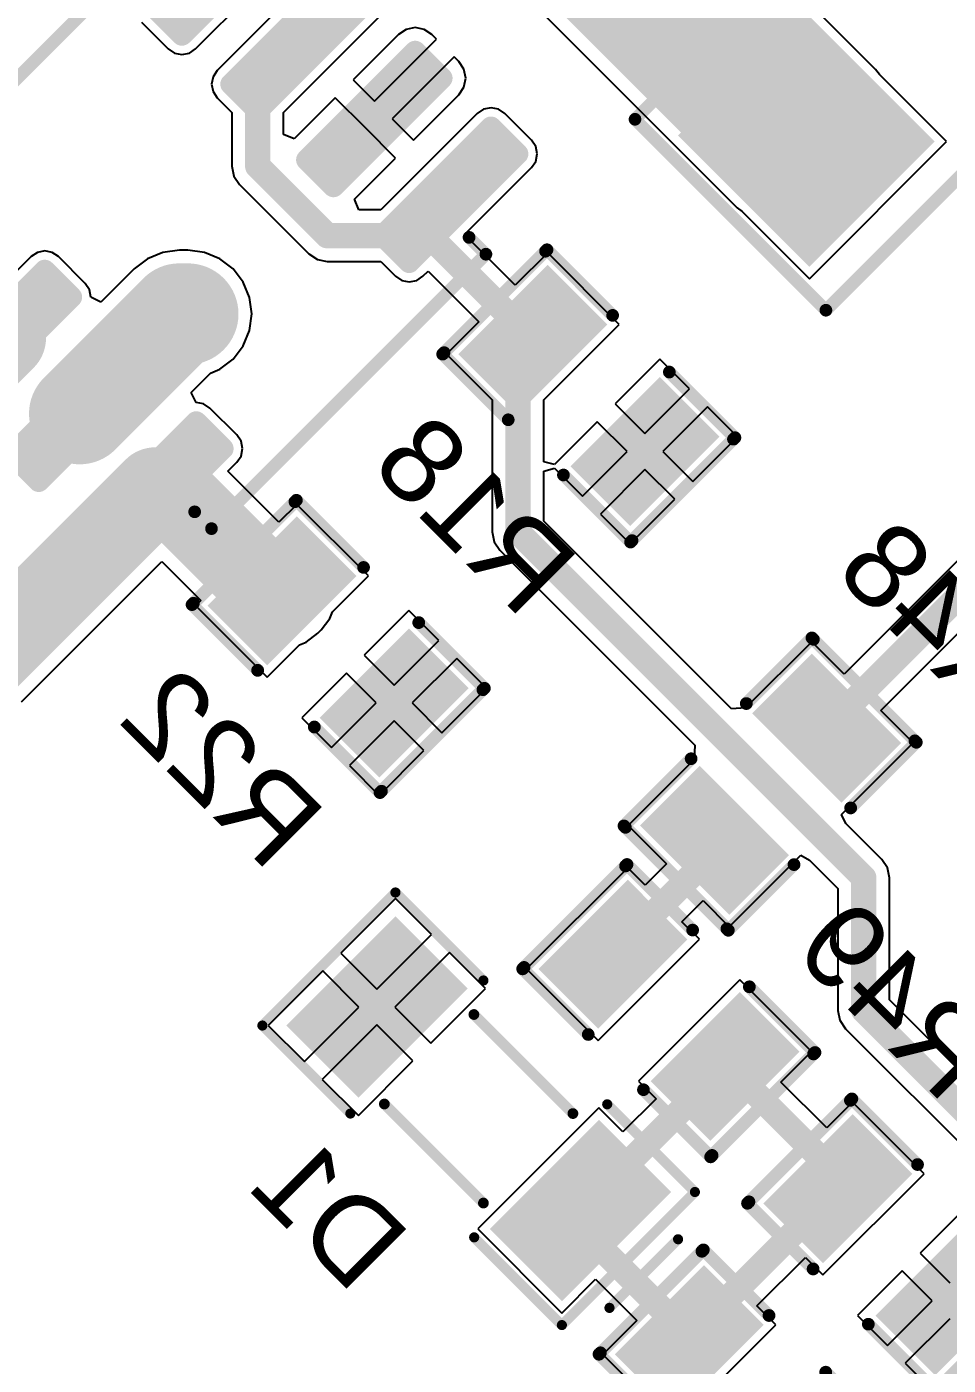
# Model space of a CAD drawing. Header units: millimetres. Extents: x 95 to 305, y 96 to 295.
# Drawn here: x 145.38 to 156.3, y 189.67 to 205.53 of the extents above; entities that cross this region are included whole.
import ezdxf

# ---------------------------------------------------------------- set-up
doc = ezdxf.new("R2010")
doc.units = ezdxf.units.MM
for name, color, linetype in [('BottomLayer', 5, 'Continuous'), ('BottomOverlay', 54, 'Continuous'), ('BottomPaste', 16, 'Continuous'), ('BottomSolder', 6, 'Continuous'), ('ViaHoleLayer', 16, 'Continuous')]:
    doc.layers.add(name, color=color, linetype=linetype)
doc.styles.add('Arial', font='', dxfattribs={"height": 0.2})
doc.styles.get('Arial').set_extended_font_data('Arial')

# ---------------------------------------------------------------- blocks, each defined once
blk = doc.blocks.new('DPAK_B_15')
at = {"layer": 'BottomLayer'}
for points in [[(6.344, 3.216), (6.344, -3.284), (0.094, -3.284), (0.094, 3.216)], [(-2.031, 2.856), (-2.031, 1.656), (-4.531, 1.656), (-4.531, 2.856)], [(-2.031, -1.724), (-2.031, -2.924), (-4.531, -2.924), (-4.531, -1.724)]]:
    blk.add_hatch(color=5, dxfattribs=at).paths.add_polyline_path(points)
at = {"layer": 'BottomPaste'}
for points in [[(6.344, 3.216), (6.344, -3.284), (0.094, -3.284), (0.094, 3.216)], [(-2.031, 2.856), (-2.031, 1.656), (-4.531, 1.656), (-4.531, 2.856)], [(-2.031, -1.724), (-2.031, -2.924), (-4.531, -2.924), (-4.531, -1.724)]]:
    blk.add_hatch(color=16, dxfattribs=at).paths.add_polyline_path(points)
at = {"layer": 'BottomSolder'}
for points in [[(6.394, 3.266), (6.394, -3.334), (0.044, -3.334), (0.044, 3.266)], [(-1.981, 2.906), (-1.981, 1.606), (-4.581, 1.606), (-4.581, 2.906)], [(-1.981, -1.674), (-1.981, -2.974), (-4.581, -2.974), (-4.581, -1.674)]]:
    blk.add_hatch(color=6, dxfattribs=at).paths.add_polyline_path(points)
at = {"layer": 'BottomOverlay', "const_width": 0.25}
for points in [[(-1.131, 3.266), (-1.131, -3.434)], [(-1.131, 3.266), (-0.331, 3.266)], [(-1.131, -3.434), (-0.331, -3.434)]]:
    blk.add_lwpolyline(points, dxfattribs=at)
at = {"layer": 'BottomOverlay'}
for points, const_width in [([(-1.194, 3.266, 1), (-1.069, 3.266, 1)], 0.125), ([(-1.194, 3.266, 1), (-1.069, 3.266, 1)], 0.125), ([(-0.394, 3.266, 1), (-0.269, 3.266, 1)], 0.125), ([(-1.194, -3.434, 1), (-1.069, -3.434, 1)], 0.125), ([(-1.194, -3.434, 1), (-1.069, -3.434, 1)], 0.125), ([(-0.394, -3.434, 1), (-0.269, -3.434, 1)], 0.125), ([(-3.156, -3.624, 1), (-3.406, -3.624, 1)], 0.25), ([(-3.469, -3.624, 1), (-3.344, -3.624, 1)], 0.125), ([(-3.219, -3.624, 1), (-3.094, -3.624, 1)], 0.125)]:
    blk.add_lwpolyline(points, format="xyb", close=True, dxfattribs=dict(at, const_width=const_width))
blk = doc.blocks.new('RES0805_B_24')
at = {"layer": 'BottomLayer'}
for points in [[(-1.388, 0.719), (-0.488, 0.719), (-0.488, -0.678), (-1.388, -0.678)], [(0.492, 0.719), (1.392, 0.719), (1.392, -0.678), (0.492, -0.678)]]:
    blk.add_hatch(color=5, dxfattribs=at).paths.add_polyline_path(points)
at = {"layer": 'BottomPaste'}
for points in [[(-1.388, 0.719), (-0.488, 0.719), (-0.488, -0.678), (-1.388, -0.678)], [(0.492, 0.719), (1.392, 0.719), (1.392, -0.678), (0.492, -0.678)]]:
    blk.add_hatch(color=16, dxfattribs=at).paths.add_polyline_path(points)
at = {"layer": 'BottomSolder'}
for points in [[(-1.438, 0.769), (-0.438, 0.769), (-0.438, -0.728), (-1.438, -0.728)], [(0.442, 0.769), (1.442, 0.769), (1.442, -0.728), (0.442, -0.728)]]:
    blk.add_hatch(color=6, dxfattribs=at).paths.add_polyline_path(points)
at = {"layer": 'BottomOverlay', "const_width": 0.15}
for points in [[(-1.575, 0.9), (-0.45, 0.9)], [(0.475, 0.9), (1.575, 0.9)], [(-1.575, -0.825), (-1.575, 0.875)], [(1.575, -0.825), (1.575, 0.875)], [(-1.575, -0.85), (-0.475, -0.85)], [(0.475, -0.85), (1.575, -0.85)]]:
    blk.add_lwpolyline(points, dxfattribs=at)
at = {"layer": 'BottomOverlay', "const_width": 0.075}
for points in [[(-1.613, 0.9, 1), (-1.538, 0.9, 1)], [(-0.487, 0.9, 1), (-0.412, 0.9, 1)], [(0.437, 0.9, 1), (0.513, 0.9, 1)], [(1.538, 0.9, 1), (1.613, 0.9, 1)], [(-1.613, 0.875, 1), (-1.538, 0.875, 1)], [(1.538, 0.875, 1), (1.613, 0.875, 1)], [(-1.613, -0.825, 1), (-1.538, -0.825, 1)], [(-1.613, -0.85, 1), (-1.538, -0.85, 1)], [(-0.513, -0.85, 1), (-0.437, -0.85, 1)], [(0.437, -0.85, 1), (0.513, -0.85, 1)], [(1.538, -0.825, 1), (1.613, -0.825, 1)], [(1.538, -0.85, 1), (1.613, -0.85, 1)]]:
    blk.add_lwpolyline(points, format="xyb", close=True, dxfattribs=at)
blk = doc.blocks.new('RES0805_B_25')
at = {"layer": 'BottomLayer'}
for points in [[(-1.388, 0.719), (-0.488, 0.719), (-0.488, -0.678), (-1.388, -0.678)], [(0.492, 0.719), (1.392, 0.719), (1.392, -0.678), (0.492, -0.678)]]:
    blk.add_hatch(color=5, dxfattribs=at).paths.add_polyline_path(points)
at = {"layer": 'BottomPaste'}
for points in [[(-1.388, 0.719), (-0.488, 0.719), (-0.488, -0.678), (-1.388, -0.678)], [(0.492, 0.719), (1.392, 0.719), (1.392, -0.678), (0.492, -0.678)]]:
    blk.add_hatch(color=16, dxfattribs=at).paths.add_polyline_path(points)
at = {"layer": 'BottomSolder'}
for points in [[(-1.438, 0.769), (-0.438, 0.769), (-0.438, -0.728), (-1.438, -0.728)], [(0.442, 0.769), (1.442, 0.769), (1.442, -0.728), (0.442, -0.728)]]:
    blk.add_hatch(color=6, dxfattribs=at).paths.add_polyline_path(points)
at = {"layer": 'BottomOverlay', "const_width": 0.15}
for points in [[(-0.45, 0.9), (-1.575, 0.9)], [(1.575, 0.9), (0.475, 0.9)], [(-1.575, 0.875), (-1.575, -0.825)], [(1.575, 0.875), (1.575, -0.825)], [(-0.475, -0.85), (-1.575, -0.85)], [(1.575, -0.85), (0.475, -0.85)]]:
    blk.add_lwpolyline(points, dxfattribs=at)
at = {"layer": 'BottomOverlay', "const_width": 0.075}
for points in [[(-1.613, 0.9, 1), (-1.538, 0.9, 1)], [(-0.488, 0.9, 1), (-0.413, 0.9, 1)], [(0.437, 0.9, 1), (0.512, 0.9, 1)], [(1.537, 0.9, 1), (1.612, 0.9, 1)], [(-1.613, 0.875, 1), (-1.538, 0.875, 1)], [(1.537, 0.875, 1), (1.612, 0.875, 1)], [(-1.613, -0.825, 1), (-1.538, -0.825, 1)], [(-1.613, -0.85, 1), (-1.538, -0.85, 1)], [(-0.513, -0.85, 1), (-0.438, -0.85, 1)], [(0.437, -0.85, 1), (0.512, -0.85, 1)], [(1.537, -0.825, 1), (1.612, -0.825, 1)], [(1.537, -0.85, 1), (1.612, -0.85, 1)]]:
    blk.add_lwpolyline(points, format="xyb", close=True, dxfattribs=at)
blk = doc.blocks.new('SOIC_8_B_53')
at = {"layer": 'BottomLayer'}
h = blk.add_hatch(color=5, dxfattribs=at)
edge = h.paths.add_edge_path()
edge.add_arc((-3.408, 2.128), 0.075, 90, 180)
edge.add_line((-3.483, 2.128), (-3.483, 1.678))
edge.add_arc((-3.408, 1.678), 0.075, 180, 270)
edge.add_line((-3.408, 1.603), (-1.588, 1.603))
edge.add_arc((-1.588, 1.678), 0.075, 270, 360)
edge.add_line((-1.513, 1.678), (-1.513, 2.128))
edge.add_arc((-1.588, 2.128), 0.075, 0, 90)
edge.add_line((-1.588, 2.203), (-3.408, 2.203))
h = blk.add_hatch(color=5, dxfattribs=at)
edge = h.paths.add_edge_path()
edge.add_arc((1.532, 2.128), 0.075, 90, 180)
edge.add_line((1.457, 2.128), (1.457, 1.678))
edge.add_arc((1.532, 1.678), 0.075, 180, 270)
edge.add_line((1.532, 1.603), (3.352, 1.603))
edge.add_arc((3.352, 1.678), 0.075, 270, 360)
edge.add_line((3.427, 1.678), (3.427, 2.128))
edge.add_arc((3.352, 2.128), 0.075, 0, 90)
edge.add_line((3.352, 2.203), (1.532, 2.203))
h = blk.add_hatch(color=5, dxfattribs=at)
edge = h.paths.add_edge_path()
edge.add_arc((-3.408, 0.858), 0.075, 90, 180)
edge.add_line((-3.483, 0.858), (-3.483, 0.408))
edge.add_arc((-3.408, 0.408), 0.075, 180, 270)
edge.add_line((-3.408, 0.333), (-1.588, 0.333))
edge.add_arc((-1.588, 0.408), 0.075, 270, 360)
edge.add_line((-1.513, 0.408), (-1.513, 0.858))
edge.add_arc((-1.588, 0.858), 0.075, 0, 90)
edge.add_line((-1.588, 0.933), (-3.408, 0.933))
h = blk.add_hatch(color=5, dxfattribs=at)
edge = h.paths.add_edge_path()
edge.add_arc((1.532, 0.858), 0.075, 90, 180)
edge.add_line((1.457, 0.858), (1.457, 0.408))
edge.add_arc((1.532, 0.408), 0.075, 180, 270)
edge.add_line((1.532, 0.333), (3.352, 0.333))
edge.add_arc((3.352, 0.408), 0.075, 270, 360)
edge.add_line((3.427, 0.408), (3.427, 0.858))
edge.add_arc((3.352, 0.858), 0.075, 0, 90)
edge.add_line((3.352, 0.933), (1.532, 0.933))
h = blk.add_hatch(color=5, dxfattribs=at)
edge = h.paths.add_edge_path()
edge.add_arc((-3.408, -0.412), 0.075, 90, 180)
edge.add_line((-3.483, -0.412), (-3.483, -0.862))
edge.add_arc((-3.408, -0.862), 0.075, 180, 270)
edge.add_line((-3.408, -0.937), (-1.588, -0.937))
edge.add_arc((-1.588, -0.862), 0.075, 270, 360)
edge.add_line((-1.513, -0.862), (-1.513, -0.412))
edge.add_arc((-1.588, -0.412), 0.075, 0, 90)
edge.add_line((-1.588, -0.337), (-3.408, -0.337))
h = blk.add_hatch(color=5, dxfattribs=at)
edge = h.paths.add_edge_path()
edge.add_arc((1.532, -0.412), 0.075, 90, 180)
edge.add_line((1.457, -0.412), (1.457, -0.862))
edge.add_arc((1.532, -0.862), 0.075, 180, 270)
edge.add_line((1.532, -0.937), (3.352, -0.937))
edge.add_arc((3.352, -0.862), 0.075, 270, 360)
edge.add_line((3.427, -0.862), (3.427, -0.412))
edge.add_arc((3.352, -0.412), 0.075, 0, 90)
edge.add_line((3.352, -0.337), (1.532, -0.337))
h = blk.add_hatch(color=5, dxfattribs=at)
edge = h.paths.add_edge_path()
edge.add_arc((-3.408, -1.682), 0.075, 90, 180)
edge.add_line((-3.483, -1.682), (-3.483, -2.132))
edge.add_arc((-3.408, -2.132), 0.075, 180, 270)
edge.add_line((-3.408, -2.207), (-1.588, -2.207))
edge.add_arc((-1.588, -2.132), 0.075, 270, 360)
edge.add_line((-1.513, -2.132), (-1.513, -1.682))
edge.add_arc((-1.588, -1.682), 0.075, 0, 90)
edge.add_line((-1.588, -1.607), (-3.408, -1.607))
h = blk.add_hatch(color=5, dxfattribs=at)
edge = h.paths.add_edge_path()
edge.add_arc((1.532, -1.682), 0.075, 90, 180)
edge.add_line((1.457, -1.682), (1.457, -2.132))
edge.add_arc((1.532, -2.132), 0.075, 180, 270)
edge.add_line((1.532, -2.207), (3.352, -2.207))
edge.add_arc((3.352, -2.132), 0.075, 270, 360)
edge.add_line((3.427, -2.132), (3.427, -1.682))
edge.add_arc((3.352, -1.682), 0.075, 0, 90)
edge.add_line((3.352, -1.607), (1.532, -1.607))
at = {"layer": 'BottomPaste'}
h = blk.add_hatch(color=16, dxfattribs=at)
edge = h.paths.add_edge_path()
edge.add_arc((-3.408, 2.128), 0.075, 90, 180)
edge.add_line((-3.483, 2.128), (-3.483, 1.678))
edge.add_arc((-3.408, 1.678), 0.075, 180, 270)
edge.add_line((-3.408, 1.603), (-1.588, 1.603))
edge.add_arc((-1.588, 1.678), 0.075, 270, 360)
edge.add_line((-1.513, 1.678), (-1.513, 2.128))
edge.add_arc((-1.588, 2.128), 0.075, 0, 90)
edge.add_line((-1.588, 2.203), (-3.408, 2.203))
h = blk.add_hatch(color=16, dxfattribs=at)
edge = h.paths.add_edge_path()
edge.add_arc((1.532, 2.128), 0.075, 90, 180)
edge.add_line((1.457, 2.128), (1.457, 1.678))
edge.add_arc((1.532, 1.678), 0.075, 180, 270)
edge.add_line((1.532, 1.603), (3.352, 1.603))
edge.add_arc((3.352, 1.678), 0.075, 270, 360)
edge.add_line((3.427, 1.678), (3.427, 2.128))
edge.add_arc((3.352, 2.128), 0.075, 0, 90)
edge.add_line((3.352, 2.203), (1.532, 2.203))
h = blk.add_hatch(color=16, dxfattribs=at)
edge = h.paths.add_edge_path()
edge.add_arc((-3.408, 0.858), 0.075, 90, 180)
edge.add_line((-3.483, 0.858), (-3.483, 0.408))
edge.add_arc((-3.408, 0.408), 0.075, 180, 270)
edge.add_line((-3.408, 0.333), (-1.588, 0.333))
edge.add_arc((-1.588, 0.408), 0.075, 270, 360)
edge.add_line((-1.513, 0.408), (-1.513, 0.858))
edge.add_arc((-1.588, 0.858), 0.075, 0, 90)
edge.add_line((-1.588, 0.933), (-3.408, 0.933))
h = blk.add_hatch(color=16, dxfattribs=at)
edge = h.paths.add_edge_path()
edge.add_arc((1.532, 0.858), 0.075, 90, 180)
edge.add_line((1.457, 0.858), (1.457, 0.408))
edge.add_arc((1.532, 0.408), 0.075, 180, 270)
edge.add_line((1.532, 0.333), (3.352, 0.333))
edge.add_arc((3.352, 0.408), 0.075, 270, 360)
edge.add_line((3.427, 0.408), (3.427, 0.858))
edge.add_arc((3.352, 0.858), 0.075, 0, 90)
edge.add_line((3.352, 0.933), (1.532, 0.933))
h = blk.add_hatch(color=16, dxfattribs=at)
edge = h.paths.add_edge_path()
edge.add_arc((-3.408, -0.412), 0.075, 90, 180)
edge.add_line((-3.483, -0.412), (-3.483, -0.862))
edge.add_arc((-3.408, -0.862), 0.075, 180, 270)
edge.add_line((-3.408, -0.937), (-1.588, -0.937))
edge.add_arc((-1.588, -0.862), 0.075, 270, 360)
edge.add_line((-1.513, -0.862), (-1.513, -0.412))
edge.add_arc((-1.588, -0.412), 0.075, 0, 90)
edge.add_line((-1.588, -0.337), (-3.408, -0.337))
h = blk.add_hatch(color=16, dxfattribs=at)
edge = h.paths.add_edge_path()
edge.add_arc((1.532, -0.412), 0.075, 90, 180)
edge.add_line((1.457, -0.412), (1.457, -0.862))
edge.add_arc((1.532, -0.862), 0.075, 180, 270)
edge.add_line((1.532, -0.937), (3.352, -0.937))
edge.add_arc((3.352, -0.862), 0.075, 270, 360)
edge.add_line((3.427, -0.862), (3.427, -0.412))
edge.add_arc((3.352, -0.412), 0.075, 0, 90)
edge.add_line((3.352, -0.337), (1.532, -0.337))
h = blk.add_hatch(color=16, dxfattribs=at)
edge = h.paths.add_edge_path()
edge.add_arc((-3.408, -1.682), 0.075, 90, 180)
edge.add_line((-3.483, -1.682), (-3.483, -2.132))
edge.add_arc((-3.408, -2.132), 0.075, 180, 270)
edge.add_line((-3.408, -2.207), (-1.588, -2.207))
edge.add_arc((-1.588, -2.132), 0.075, 270, 360)
edge.add_line((-1.513, -2.132), (-1.513, -1.682))
edge.add_arc((-1.588, -1.682), 0.075, 0, 90)
edge.add_line((-1.588, -1.607), (-3.408, -1.607))
h = blk.add_hatch(color=16, dxfattribs=at)
edge = h.paths.add_edge_path()
edge.add_arc((1.532, -1.682), 0.075, 90, 180)
edge.add_line((1.457, -1.682), (1.457, -2.132))
edge.add_arc((1.532, -2.132), 0.075, 180, 270)
edge.add_line((1.532, -2.207), (3.352, -2.207))
edge.add_arc((3.352, -2.132), 0.075, 270, 360)
edge.add_line((3.427, -2.132), (3.427, -1.682))
edge.add_arc((3.352, -1.682), 0.075, 0, 90)
edge.add_line((3.352, -1.607), (1.532, -1.607))
at = {"layer": 'BottomSolder'}
h = blk.add_hatch(color=6, dxfattribs=at)
edge = h.paths.add_edge_path()
edge.add_arc((-3.408, 2.128), 0.125, 90, 180)
edge.add_line((-3.533, 2.128), (-3.533, 1.678))
edge.add_arc((-3.408, 1.678), 0.125, 180, 270)
edge.add_line((-3.408, 1.553), (-1.588, 1.553))
edge.add_arc((-1.588, 1.678), 0.125, 270, 360)
edge.add_line((-1.463, 1.678), (-1.463, 2.128))
edge.add_arc((-1.588, 2.128), 0.125, 0, 90)
edge.add_line((-1.588, 2.253), (-3.408, 2.253))
h = blk.add_hatch(color=6, dxfattribs=at)
edge = h.paths.add_edge_path()
edge.add_arc((1.532, 2.128), 0.125, 90, 180)
edge.add_line((1.407, 2.128), (1.407, 1.678))
edge.add_arc((1.532, 1.678), 0.125, 180, 270)
edge.add_line((1.532, 1.553), (3.352, 1.553))
edge.add_arc((3.352, 1.678), 0.125, 270, 360)
edge.add_line((3.477, 1.678), (3.477, 2.128))
edge.add_arc((3.352, 2.128), 0.125, 0, 90)
edge.add_line((3.352, 2.253), (1.532, 2.253))
h = blk.add_hatch(color=6, dxfattribs=at)
edge = h.paths.add_edge_path()
edge.add_arc((-3.408, 0.858), 0.125, 90, 180)
edge.add_line((-3.533, 0.858), (-3.533, 0.408))
edge.add_arc((-3.408, 0.408), 0.125, 180, 270)
edge.add_line((-3.408, 0.283), (-1.588, 0.283))
edge.add_arc((-1.588, 0.408), 0.125, 270, 360)
edge.add_line((-1.463, 0.408), (-1.463, 0.858))
edge.add_arc((-1.588, 0.858), 0.125, 0, 90)
edge.add_line((-1.588, 0.983), (-3.408, 0.983))
h = blk.add_hatch(color=6, dxfattribs=at)
edge = h.paths.add_edge_path()
edge.add_arc((1.532, 0.858), 0.125, 90, 180)
edge.add_line((1.407, 0.858), (1.407, 0.408))
edge.add_arc((1.532, 0.408), 0.125, 180, 270)
edge.add_line((1.532, 0.283), (3.352, 0.283))
edge.add_arc((3.352, 0.408), 0.125, 270, 360)
edge.add_line((3.477, 0.408), (3.477, 0.858))
edge.add_arc((3.352, 0.858), 0.125, 0, 90)
edge.add_line((3.352, 0.983), (1.532, 0.983))
h = blk.add_hatch(color=6, dxfattribs=at)
edge = h.paths.add_edge_path()
edge.add_arc((-3.408, -0.412), 0.125, 90, 180)
edge.add_line((-3.533, -0.412), (-3.533, -0.862))
edge.add_arc((-3.408, -0.862), 0.125, 180, 270)
edge.add_line((-3.408, -0.987), (-1.588, -0.987))
edge.add_arc((-1.588, -0.862), 0.125, 270, 360)
edge.add_line((-1.463, -0.862), (-1.463, -0.412))
edge.add_arc((-1.588, -0.412), 0.125, 0, 90)
edge.add_line((-1.588, -0.287), (-3.408, -0.287))
h = blk.add_hatch(color=6, dxfattribs=at)
edge = h.paths.add_edge_path()
edge.add_arc((1.532, -0.412), 0.125, 90, 180)
edge.add_line((1.407, -0.412), (1.407, -0.862))
edge.add_arc((1.532, -0.862), 0.125, 180, 270)
edge.add_line((1.532, -0.987), (3.352, -0.987))
edge.add_arc((3.352, -0.862), 0.125, 270, 360)
edge.add_line((3.477, -0.862), (3.477, -0.412))
edge.add_arc((3.352, -0.412), 0.125, 0, 90)
edge.add_line((3.352, -0.287), (1.532, -0.287))
h = blk.add_hatch(color=6, dxfattribs=at)
edge = h.paths.add_edge_path()
edge.add_arc((-3.408, -1.682), 0.125, 90, 180)
edge.add_line((-3.533, -1.682), (-3.533, -2.132))
edge.add_arc((-3.408, -2.132), 0.125, 180, 270)
edge.add_line((-3.408, -2.257), (-1.588, -2.257))
edge.add_arc((-1.588, -2.132), 0.125, 270, 360)
edge.add_line((-1.463, -2.132), (-1.463, -1.682))
edge.add_arc((-1.588, -1.682), 0.125, 0, 90)
edge.add_line((-1.588, -1.557), (-3.408, -1.557))
h = blk.add_hatch(color=6, dxfattribs=at)
edge = h.paths.add_edge_path()
edge.add_arc((1.532, -1.682), 0.125, 90, 180)
edge.add_line((1.407, -1.682), (1.407, -2.132))
edge.add_arc((1.532, -2.132), 0.125, 180, 270)
edge.add_line((1.532, -2.257), (3.352, -2.257))
edge.add_arc((3.352, -2.132), 0.125, 270, 360)
edge.add_line((3.477, -2.132), (3.477, -1.682))
edge.add_arc((3.352, -1.682), 0.125, 0, 90)
edge.add_line((3.352, -1.557), (1.532, -1.557))
at = {"layer": 'BottomOverlay', "const_width": 0.15}
for points in [[(2.3, 2.701), (-2.3, 2.701)], [(-2.3, 2.419), (-2.3, 2.701)], [(2.3, 2.419), (2.3, 2.701)], [(-2.3, -2.701), (-2.3, -2.419)], [(2.3, -2.701), (2.3, -2.419)], [(2.3, -2.701), (-2.3, -2.701)]]:
    blk.add_lwpolyline(points, dxfattribs=at)
at = {"layer": 'BottomOverlay'}
for points, const_width in [([(-2.338, 2.701, 1), (-2.262, 2.701, 1)], 0.075), ([(-2.338, 2.701, 1), (-2.262, 2.701, 1)], 0.075), ([(2.262, 2.701, 1), (2.337, 2.701, 1)], 0.075), ([(2.262, 2.701, 1), (2.337, 2.701, 1)], 0.075), ([(-2.338, 2.419, 1), (-2.262, 2.419, 1)], 0.075), ([(2.262, 2.419, 1), (2.337, 2.419, 1)], 0.075), ([(-2.338, -2.419, 1), (-2.262, -2.419, 1)], 0.075), ([(2.262, -2.419, 1), (2.337, -2.419, 1)], 0.075), ([(-2.338, -2.701, 1), (-2.262, -2.701, 1)], 0.075), ([(-2.338, -2.701, 1), (-2.262, -2.701, 1)], 0.075), ([(2.262, -2.701, 1), (2.337, -2.701, 1)], 0.075), ([(2.262, -2.701, 1), (2.337, -2.701, 1)], 0.075), ([(-2.1, -3.2, 1), (-2.3, -3.2, 1)], 0.2), ([(-2.35, -3.2, 1), (-2.25, -3.2, 1)], 0.1), ([(-2.15, -3.2, 1), (-2.05, -3.2, 1)], 0.1)]:
    blk.add_lwpolyline(points, format="xyb", close=True, dxfattribs=dict(at, const_width=const_width))
blk = doc.blocks.new('DO_214AC__SMA__B_55')
at = {"layer": 'BottomLayer'}
for points in [[(-2.95, 1.047), (-0.95, 1.047), (-0.95, -1.053), (-2.95, -1.053)], [(0.95, 1.047), (2.95, 1.047), (2.95, -1.053), (0.95, -1.053)]]:
    blk.add_hatch(color=5, dxfattribs=at).paths.add_polyline_path(points)
at = {"layer": 'BottomPaste'}
for points in [[(-2.95, 1.047), (-0.95, 1.047), (-0.95, -1.053), (-2.95, -1.053)], [(0.95, 1.047), (2.95, 1.047), (2.95, -1.053), (0.95, -1.053)]]:
    blk.add_hatch(color=16, dxfattribs=at).paths.add_polyline_path(points)
at = {"layer": 'BottomSolder'}
for points in [[(-3, 1.097), (-0.9, 1.097), (-0.9, -1.103), (-3, -1.103)], [(0.9, 1.097), (3, 1.097), (3, -1.103), (0.9, -1.103)]]:
    blk.add_hatch(color=6, dxfattribs=at).paths.add_polyline_path(points)
at = {"layer": 'BottomOverlay'}
for points, const_width in [([(-3.25, -1.6), (-3.25, 1.6)], 0.15), ([(-0.9, 1.6), (-3.25, 1.6)], 0.15), ([(3.225, 1.6), (0.875, 1.6)], 0.15), ([(3.225, -1.6), (3.225, 1.6)], 0.15), ([(-0.725, -1.05), (-0.725, 1.05)], 0.12), ([(-0.9, -1.6), (-3.25, -1.6)], 0.15), ([(3.225, -1.6), (0.875, -1.6)], 0.15)]:
    blk.add_lwpolyline(points, dxfattribs=dict(at, const_width=const_width))
for points, const_width in [([(-3.288, 1.6, 1), (-3.213, 1.6, 1)], 0.075), ([(-3.288, 1.6, 1), (-3.213, 1.6, 1)], 0.075), ([(-0.938, 1.6, 1), (-0.863, 1.6, 1)], 0.075), ([(0.837, 1.6, 1), (0.913, 1.6, 1)], 0.075), ([(3.187, 1.6, 1), (3.262, 1.6, 1)], 0.075), ([(3.187, 1.6, 1), (3.262, 1.6, 1)], 0.075), ([(-0.755, 1.05, 1), (-0.695, 1.05, 1)], 0.06), ([(-0.755, -1.05, 1), (-0.695, -1.05, 1)], 0.06), ([(-3.288, -1.6, 1), (-3.213, -1.6, 1)], 0.075), ([(-3.288, -1.6, 1), (-3.213, -1.6, 1)], 0.075), ([(-0.938, -1.6, 1), (-0.863, -1.6, 1)], 0.075), ([(0.837, -1.6, 1), (0.913, -1.6, 1)], 0.075), ([(3.187, -1.6, 1), (3.262, -1.6, 1)], 0.075), ([(3.187, -1.6, 1), (3.262, -1.6, 1)], 0.075)]:
    blk.add_lwpolyline(points, format="xyb", close=True, dxfattribs=dict(at, const_width=const_width))
blk = doc.blocks.new('RES0805_B_95')
at = {"layer": 'BottomLayer'}
for points in [[(-1.388, 0.719), (-0.488, 0.719), (-0.488, -0.678), (-1.388, -0.678)], [(0.492, 0.719), (1.392, 0.719), (1.392, -0.678), (0.492, -0.678)]]:
    blk.add_hatch(color=5, dxfattribs=at).paths.add_polyline_path(points)
at = {"layer": 'BottomPaste'}
for points in [[(-1.388, 0.719), (-0.488, 0.719), (-0.488, -0.678), (-1.388, -0.678)], [(0.492, 0.719), (1.392, 0.719), (1.392, -0.678), (0.492, -0.678)]]:
    blk.add_hatch(color=16, dxfattribs=at).paths.add_polyline_path(points)
at = {"layer": 'BottomSolder'}
for points in [[(-1.438, 0.769), (-0.438, 0.769), (-0.438, -0.728), (-1.438, -0.728)], [(0.442, 0.769), (1.442, 0.769), (1.442, -0.728), (0.442, -0.728)]]:
    blk.add_hatch(color=6, dxfattribs=at).paths.add_polyline_path(points)
at = {"layer": 'BottomOverlay', "const_width": 0.15}
for points in [[(-0.45, 0.9), (-1.575, 0.9)], [(1.575, 0.9), (0.475, 0.9)], [(-1.575, 0.875), (-1.575, -0.825)], [(1.575, 0.875), (1.575, -0.825)], [(-0.475, -0.85), (-1.575, -0.85)], [(1.575, -0.85), (0.475, -0.85)]]:
    blk.add_lwpolyline(points, dxfattribs=at)
at = {"layer": 'BottomOverlay', "const_width": 0.075}
for points in [[(-1.613, 0.9, 1), (-1.538, 0.9, 1)], [(-0.488, 0.9, 1), (-0.413, 0.9, 1)], [(0.437, 0.9, 1), (0.513, 0.9, 1)], [(1.538, 0.9, 1), (1.613, 0.9, 1)], [(-1.613, 0.875, 1), (-1.538, 0.875, 1)], [(1.538, 0.875, 1), (1.613, 0.875, 1)], [(-1.613, -0.825, 1), (-1.538, -0.825, 1)], [(-1.613, -0.85, 1), (-1.538, -0.85, 1)], [(-0.513, -0.85, 1), (-0.437, -0.85, 1)], [(0.437, -0.85, 1), (0.513, -0.85, 1)], [(1.538, -0.825, 1), (1.613, -0.825, 1)], [(1.538, -0.85, 1), (1.613, -0.85, 1)]]:
    blk.add_lwpolyline(points, format="xyb", close=True, dxfattribs=at)
blk = doc.blocks.new('RES0805_B_97')
at = {"layer": 'BottomLayer'}
for points in [[(-1.388, 0.719), (-0.488, 0.719), (-0.488, -0.678), (-1.388, -0.678)], [(0.492, 0.719), (1.392, 0.719), (1.392, -0.678), (0.492, -0.678)]]:
    blk.add_hatch(color=5, dxfattribs=at).paths.add_polyline_path(points)
at = {"layer": 'BottomPaste'}
for points in [[(-1.388, 0.719), (-0.488, 0.719), (-0.488, -0.678), (-1.388, -0.678)], [(0.492, 0.719), (1.392, 0.719), (1.392, -0.678), (0.492, -0.678)]]:
    blk.add_hatch(color=16, dxfattribs=at).paths.add_polyline_path(points)
at = {"layer": 'BottomSolder'}
for points in [[(-1.438, 0.769), (-0.438, 0.769), (-0.438, -0.728), (-1.438, -0.728)], [(0.442, 0.769), (1.442, 0.769), (1.442, -0.728), (0.442, -0.728)]]:
    blk.add_hatch(color=6, dxfattribs=at).paths.add_polyline_path(points)
at = {"layer": 'BottomOverlay', "const_width": 0.15}
for points in [[(-0.45, 0.9), (-1.575, 0.9)], [(1.575, 0.9), (0.475, 0.9)], [(-1.575, 0.875), (-1.575, -0.825)], [(1.575, 0.875), (1.575, -0.825)], [(-0.475, -0.85), (-1.575, -0.85)], [(1.575, -0.85), (0.475, -0.85)]]:
    blk.add_lwpolyline(points, dxfattribs=at)
at = {"layer": 'BottomOverlay', "const_width": 0.075}
for points in [[(-1.613, 0.9, 1), (-1.538, 0.9, 1)], [(-0.488, 0.9, 1), (-0.413, 0.9, 1)], [(0.437, 0.9, 1), (0.513, 0.9, 1)], [(1.538, 0.9, 1), (1.613, 0.9, 1)], [(-1.613, 0.875, 1), (-1.538, 0.875, 1)], [(1.538, 0.875, 1), (1.613, 0.875, 1)], [(-1.613, -0.825, 1), (-1.538, -0.825, 1)], [(-1.613, -0.85, 1), (-1.538, -0.85, 1)], [(-0.513, -0.85, 1), (-0.438, -0.85, 1)], [(0.437, -0.85, 1), (0.513, -0.85, 1)], [(1.538, -0.825, 1), (1.613, -0.825, 1)], [(1.538, -0.85, 1), (1.613, -0.85, 1)]]:
    blk.add_lwpolyline(points, format="xyb", close=True, dxfattribs=at)
blk = doc.blocks.new('RES0805_B_98')
at = {"layer": 'BottomLayer'}
for points in [[(-1.388, 0.719), (-0.488, 0.719), (-0.488, -0.678), (-1.388, -0.678)], [(0.492, 0.719), (1.392, 0.719), (1.392, -0.678), (0.492, -0.678)]]:
    blk.add_hatch(color=5, dxfattribs=at).paths.add_polyline_path(points)
at = {"layer": 'BottomPaste'}
for points in [[(-1.388, 0.719), (-0.488, 0.719), (-0.488, -0.678), (-1.388, -0.678)], [(0.492, 0.719), (1.392, 0.719), (1.392, -0.678), (0.492, -0.678)]]:
    blk.add_hatch(color=16, dxfattribs=at).paths.add_polyline_path(points)
at = {"layer": 'BottomSolder'}
for points in [[(-1.438, 0.769), (-0.438, 0.769), (-0.438, -0.728), (-1.438, -0.728)], [(0.442, 0.769), (1.442, 0.769), (1.442, -0.728), (0.442, -0.728)]]:
    blk.add_hatch(color=6, dxfattribs=at).paths.add_polyline_path(points)
at = {"layer": 'BottomOverlay', "const_width": 0.15}
for points in [[(-0.45, 0.9), (-1.575, 0.9)], [(1.575, 0.9), (0.475, 0.9)], [(-1.575, 0.875), (-1.575, -0.825)], [(1.575, 0.875), (1.575, -0.825)], [(-0.475, -0.85), (-1.575, -0.85)], [(1.575, -0.85), (0.475, -0.85)]]:
    blk.add_lwpolyline(points, dxfattribs=at)
at = {"layer": 'BottomOverlay', "const_width": 0.075}
for points in [[(-1.613, 0.9, 1), (-1.538, 0.9, 1)], [(-0.487, 0.9, 1), (-0.412, 0.9, 1)], [(0.438, 0.9, 1), (0.513, 0.9, 1)], [(1.538, 0.9, 1), (1.613, 0.9, 1)], [(-1.613, 0.875, 1), (-1.538, 0.875, 1)], [(1.538, 0.875, 1), (1.613, 0.875, 1)], [(-1.613, -0.825, 1), (-1.538, -0.825, 1)], [(-1.613, -0.85, 1), (-1.538, -0.85, 1)], [(-0.513, -0.85, 1), (-0.437, -0.85, 1)], [(0.438, -0.85, 1), (0.513, -0.85, 1)], [(1.538, -0.825, 1), (1.613, -0.825, 1)], [(1.538, -0.85, 1), (1.613, -0.85, 1)]]:
    blk.add_lwpolyline(points, format="xyb", close=True, dxfattribs=at)
blk = doc.blocks.new('RES0805_B_99')
at = {"layer": 'BottomLayer'}
for points in [[(-1.388, 0.719), (-0.488, 0.719), (-0.488, -0.678), (-1.388, -0.678)], [(0.492, 0.719), (1.392, 0.719), (1.392, -0.678), (0.492, -0.678)]]:
    blk.add_hatch(color=5, dxfattribs=at).paths.add_polyline_path(points)
at = {"layer": 'BottomPaste'}
for points in [[(-1.388, 0.719), (-0.488, 0.719), (-0.488, -0.678), (-1.388, -0.678)], [(0.492, 0.719), (1.392, 0.719), (1.392, -0.678), (0.492, -0.678)]]:
    blk.add_hatch(color=16, dxfattribs=at).paths.add_polyline_path(points)
at = {"layer": 'BottomSolder'}
for points in [[(-1.438, 0.769), (-0.438, 0.769), (-0.438, -0.728), (-1.438, -0.728)], [(0.442, 0.769), (1.442, 0.769), (1.442, -0.728), (0.442, -0.728)]]:
    blk.add_hatch(color=6, dxfattribs=at).paths.add_polyline_path(points)
at = {"layer": 'BottomOverlay', "const_width": 0.15}
for points in [[(-1.575, 0.9), (-0.45, 0.9)], [(0.475, 0.9), (1.575, 0.9)], [(-1.575, 0.875), (-1.575, -0.825)], [(1.575, 0.875), (1.575, -0.825)], [(-1.575, -0.85), (-0.475, -0.85)], [(0.475, -0.85), (1.575, -0.85)]]:
    blk.add_lwpolyline(points, dxfattribs=at)
at = {"layer": 'BottomOverlay', "const_width": 0.075}
for points in [[(-1.613, 0.9, 1), (-1.538, 0.9, 1)], [(-0.487, 0.9, 1), (-0.412, 0.9, 1)], [(0.437, 0.9, 1), (0.513, 0.9, 1)], [(1.538, 0.9, 1), (1.613, 0.9, 1)], [(-1.613, 0.875, 1), (-1.538, 0.875, 1)], [(1.538, 0.875, 1), (1.613, 0.875, 1)], [(-1.613, -0.825, 1), (-1.538, -0.825, 1)], [(-1.613, -0.85, 1), (-1.538, -0.85, 1)], [(-0.513, -0.85, 1), (-0.437, -0.85, 1)], [(0.437, -0.85, 1), (0.513, -0.85, 1)], [(1.538, -0.825, 1), (1.613, -0.825, 1)], [(1.538, -0.85, 1), (1.613, -0.85, 1)]]:
    blk.add_lwpolyline(points, format="xyb", close=True, dxfattribs=at)
blk = doc.blocks.new('SOD_80_B_156')
at = {"layer": 'BottomLayer'}
for points in [[(-2.295, 0.843), (-1.185, 0.843), (-1.185, -0.887), (-2.295, -0.887)], [(1.115, 0.843), (2.225, 0.843), (2.225, -0.887), (1.115, -0.887)]]:
    blk.add_hatch(color=5, dxfattribs=at).paths.add_polyline_path(points)
at = {"layer": 'BottomPaste'}
for points in [[(-2.295, 0.843), (-1.185, 0.843), (-1.185, -0.887), (-2.295, -0.887)], [(1.115, 0.843), (2.225, 0.843), (2.225, -0.887), (1.115, -0.887)]]:
    blk.add_hatch(color=16, dxfattribs=at).paths.add_polyline_path(points)
at = {"layer": 'BottomSolder'}
for points in [[(-2.345, 0.893), (-1.135, 0.893), (-1.135, -0.937), (-2.345, -0.937)], [(1.065, 0.893), (2.275, 0.893), (2.275, -0.937), (1.065, -0.937)]]:
    blk.add_hatch(color=6, dxfattribs=at).paths.add_polyline_path(points)
at = {"layer": 'BottomOverlay'}
for points, const_width in [([(-2.545, 1.093), (-2.545, -1.137)], 0.12), ([(-1.075, 1.093), (-2.545, 1.093)], 0.12), ([(2.475, 1.093), (1, 1.093)], 0.12), ([(2.475, 1.093), (2.475, -1.137)], 0.12), ([(0.795, 0.728), (-0.865, 0.728)], 0.127), ([(-2.8, 0.55), (-2.8, -0.6)], 0.12), ([(0.795, -0.772), (-0.865, -0.772)], 0.127), ([(-1.075, -1.137), (-2.545, -1.137)], 0.12), ([(2.475, -1.137), (1, -1.137)], 0.12)]:
    blk.add_lwpolyline(points, dxfattribs=dict(at, const_width=const_width))
for points, const_width in [([(-2.575, 1.093, 1), (-2.515, 1.093, 1)], 0.06), ([(-2.575, 1.093, 1), (-2.515, 1.093, 1)], 0.06), ([(-1.105, 1.093, 1), (-1.045, 1.093, 1)], 0.06), ([(0.97, 1.093, 1), (1.03, 1.093, 1)], 0.06), ([(2.445, 1.093, 1), (2.505, 1.093, 1)], 0.06), ([(2.445, 1.093, 1), (2.505, 1.093, 1)], 0.06), ([(-0.897, 0.728, 1), (-0.833, 0.728, 1)], 0.0635), ([(0.763, 0.728, 1), (0.827, 0.728, 1)], 0.0635), ([(-2.83, 0.55, 1), (-2.77, 0.55, 1)], 0.06), ([(-2.83, -0.6, 1), (-2.77, -0.6, 1)], 0.06), ([(-0.897, -0.772, 1), (-0.833, -0.772, 1)], 0.0635), ([(0.763, -0.772, 1), (0.827, -0.772, 1)], 0.0635), ([(-2.575, -1.137, 1), (-2.515, -1.137, 1)], 0.06), ([(-2.575, -1.137, 1), (-2.515, -1.137, 1)], 0.06), ([(-1.105, -1.137, 1), (-1.045, -1.137, 1)], 0.06), ([(0.97, -1.137, 1), (1.03, -1.137, 1)], 0.06), ([(2.445, -1.137, 1), (2.505, -1.137, 1)], 0.06), ([(2.445, -1.137, 1), (2.505, -1.137, 1)], 0.06)]:
    blk.add_lwpolyline(points, format="xyb", close=True, dxfattribs=dict(at, const_width=const_width))

msp = doc.modelspace()

# ---------------------------------------------------------------- hatches: boundary and pattern name
at = {"layer": 'BottomLayer'}
h = msp.add_hatch(color=5, dxfattribs=at)
edge = h.paths.add_edge_path()
edge.add_arc((147.289, 202.131), 0.4, 0, 360)
at = {"layer": 'BottomSolder'}
h = msp.add_hatch(color=6, dxfattribs=at)
edge = h.paths.add_edge_path()
edge.add_arc((147.289, 202.131), 0.45, 0, 360)
at = {"layer": 'ViaHoleLayer'}
h = msp.add_hatch(color=16, dxfattribs=at)
edge = h.paths.add_edge_path()
edge.add_arc((147.289, 202.131), 0.25, 0, 360)

# ---------------------------------------------------------------- linework, layer by layer
at = {"layer": 'BottomLayer'}
for p, q in [((155.439, 205.03), (152.18, 208.29)), ((150.084, 207.105), (153.799, 203.39)), ((147.381, 205.273), (148.668, 206.56)), ((148.923, 206.304), (147.636, 205.018)), ((146.738, 205.591), (147.057, 205.273)), ((148.423, 204.519), (149.566, 205.662)), ((149.785, 205.442), (149.248, 204.905)), ((149.876, 205.503), (149.785, 205.442)), ((149.984, 205.525), (149.876, 205.503)), ((150.091, 205.503), (149.984, 205.525)), ((150.182, 205.442), (150.091, 205.503)), ((150.235, 205.389), (150.182, 205.442)), ((147.057, 205.273), (147.131, 205.223)), ((147.307, 205.223), (147.381, 205.273)), ((149.499, 204.654), (150.235, 205.389)), ((147.131, 205.223), (147.219, 205.206)), ((147.219, 205.206), (147.307, 205.223)), ((150.447, 205.177), (149.711, 204.442)), ((150.5, 205.124), (150.447, 205.177)), ((150.561, 205.033), (150.5, 205.124)), ((147.587, 204.943), (147.569, 204.855)), ((147.636, 205.018), (147.587, 204.943)), ((150.582, 204.926), (150.561, 205.033)), ((155.486, 204.97), (155.439, 205.03)), ((156.281, 204.175), (155.486, 204.97)), ((147.569, 204.855), (147.587, 204.768)), ((149.248, 204.905), (149.499, 204.654)), ((150.5, 204.728), (150.561, 204.819)), ((150.561, 204.819), (150.582, 204.926)), ((147.587, 204.768), (147.636, 204.693)), ((147.636, 204.693), (147.811, 204.519)), ((149.036, 204.693), (148.55, 204.207)), ((149.393, 204.336), (149.036, 204.693)), ((149.963, 204.19), (150.5, 204.728)), ((147.811, 204.519), (147.811, 203.883)), ((148.423, 204.259), (148.423, 204.519)), ((150.719, 204.508), (149.576, 203.365)), ((150.794, 204.558), (150.719, 204.508)), ((150.882, 204.576), (150.794, 204.558)), ((150.969, 204.558), (150.882, 204.576)), ((151.044, 204.508), (150.969, 204.558)), ((151.362, 204.19), (151.044, 204.508)), ((149.751, 203.978), (149.393, 204.336)), ((149.711, 204.442), (149.963, 204.19)), ((148.55, 204.207), (148.423, 204.259)), ((151.412, 204.116), (151.362, 204.19)), ((154.655, 202.548), (156.281, 204.175)), ((151.429, 204.028), (151.412, 204.116)), ((151.412, 203.94), (151.429, 204.028)), ((147.811, 203.883), (147.811, 203.883)), ((147.811, 203.883), (147.834, 203.766)), ((149.265, 203.492), (149.751, 203.978)), ((150.569, 203.072), (151.362, 203.866)), ((151.362, 203.866), (151.412, 203.94)), ((147.834, 203.766), (147.901, 203.667)), ((147.901, 203.667), (148.724, 202.843)), ((149.317, 203.365), (149.265, 203.492)), ((149.576, 203.365), (149.317, 203.365)), ((153.799, 203.39), (153.859, 203.344)), ((153.859, 203.344), (154.655, 202.548)), ((151.17, 202.471), (150.569, 203.072)), ((145.593, 202.879), (145.505, 202.861)), ((145.68, 202.861), (145.593, 202.879)), ((147.188, 202.887), (146.993, 202.861)), ((147.188, 202.887), (147.188, 202.887)), ((147.289, 202.887), (147.188, 202.887)), ((147.485, 202.861), (147.289, 202.887)), ((145.43, 202.811), (145.12, 202.501)), ((145.505, 202.861), (145.43, 202.811)), ((145.755, 202.811), (145.68, 202.861)), ((146.073, 202.493), (145.755, 202.811)), ((146.81, 202.786), (146.654, 202.666)), ((146.993, 202.861), (146.81, 202.786)), ((147.667, 202.786), (147.485, 202.861)), ((147.824, 202.666), (147.667, 202.786)), ((148.724, 202.843), (148.724, 202.843)), ((148.724, 202.843), (148.824, 202.777)), ((148.824, 202.777), (148.941, 202.753)), ((148.941, 202.753), (149.576, 202.753)), ((149.576, 202.753), (149.751, 202.579)), ((151.554, 202.855), (151.17, 202.471)), ((152.402, 202.006), (151.554, 202.855)), ((146.654, 202.666), (146.257, 202.27)), ((146.654, 202.666), (146.654, 202.666)), ((147.944, 202.509), (147.824, 202.666)), ((149.751, 202.579), (149.825, 202.529)), ((150.001, 202.529), (150.075, 202.579)), ((150.075, 202.579), (150.136, 202.64)), ((150.136, 202.64), (150.737, 202.038)), ((146.123, 202.419), (146.073, 202.493)), ((146.14, 202.331), (146.123, 202.419)), ((148.02, 202.327), (147.944, 202.509)), ((149.825, 202.529), (149.913, 202.512)), ((149.913, 202.512), (150.001, 202.529)), ((146.257, 202.27), (146.14, 202.331)), ((148.046, 202.131), (148.02, 202.327)), ((148.02, 201.935), (148.046, 202.131)), ((147.944, 201.753), (148.02, 201.935)), ((150.737, 202.038), (150.354, 201.655)), ((151.508, 201.112), (152.402, 202.006)), ((147.824, 201.596), (147.944, 201.753)), ((150.354, 201.655), (150.896, 201.112)), ((147.558, 201.43), (147.667, 201.476)), ((147.667, 201.476), (147.824, 201.596)), ((152.883, 201.596), (152.354, 201.067)), ((153.236, 201.242), (152.883, 201.596)), ((147.327, 201.2), (147.558, 201.43)), ((147.389, 201.082), (147.327, 201.2)), ((152.707, 200.713), (153.236, 201.242)), ((147.476, 201.065), (147.389, 201.082)), ((147.551, 201.015), (147.476, 201.065)), ((147.869, 200.697), (147.551, 201.015)), ((150.896, 201.112), (150.896, 199.548)), ((151.508, 200.38), (151.508, 201.112)), ((152.354, 201.067), (152.707, 200.713)), ((153.449, 201.03), (152.919, 200.501)), ((153.802, 200.677), (153.449, 201.03)), ((152.141, 200.854), (151.699, 200.412)), ((152.495, 200.501), (152.141, 200.854)), ((147.919, 200.623), (147.869, 200.697)), ((153.273, 200.147), (153.802, 200.677)), ((147.936, 200.535), (147.919, 200.623)), ((147.919, 200.447), (147.936, 200.535)), ((151.966, 199.972), (152.495, 200.501)), ((152.919, 200.501), (153.273, 200.147)), ((147.764, 200.268), (147.869, 200.373)), ((147.869, 200.373), (147.919, 200.447)), ((151.635, 200.348), (151.508, 200.38)), ((151.699, 200.412), (151.635, 200.348)), ((148.369, 199.663), (147.764, 200.268)), ((151.508, 200.27), (151.635, 200.302)), ((151.508, 199.675), (151.508, 200.27)), ((151.635, 200.302), (151.693, 200.245)), ((151.693, 200.245), (151.966, 199.972)), ((152.707, 200.289), (152.178, 199.76)), ((153.061, 199.935), (152.707, 200.289)), ((148.58, 199.875), (148.369, 199.663)), ((149.429, 199.026), (148.58, 199.875)), ((152.531, 199.406), (153.061, 199.935)), ((157.071, 199.866), (155.068, 197.863)), ((152.178, 199.76), (152.531, 199.406)), ((150.896, 199.548), (150.896, 199.548)), ((150.896, 199.548), (150.919, 199.431)), ((153.731, 197.452), (151.508, 199.675)), ((150.919, 199.431), (150.986, 199.332)), ((155.501, 197.43), (157.593, 199.523)), ((150.986, 199.332), (153.297, 197.02)), ((145.316, 197.536), (146.979, 199.198)), ((146.979, 199.198), (147.441, 198.736)), ((149.005, 198.603), (149.429, 199.026)), ((147.441, 198.736), (147.38, 198.675)), ((147.38, 198.675), (148.229, 197.826)), ((148.972, 198.523), (149.005, 198.603)), ((149.909, 198.616), (149.38, 198.087)), ((150.263, 198.263), (149.909, 198.616)), ((148.868, 198.387), (148.972, 198.523)), ((148.692, 198.243), (148.828, 198.347)), ((148.828, 198.347), (148.868, 198.387)), ((148.229, 197.826), (148.612, 198.21)), ((148.612, 198.21), (148.692, 198.243)), ((149.734, 197.733), (150.263, 198.263)), ((154.684, 198.247), (153.9, 197.462)), ((155.068, 197.863), (154.684, 198.247)), ((149.38, 198.087), (149.734, 197.733)), ((150.475, 198.05), (149.946, 197.521)), ((150.829, 197.697), (150.475, 198.05)), ((149.168, 197.875), (148.639, 197.345)), ((149.522, 197.521), (149.168, 197.875)), ((150.299, 197.168), (150.829, 197.697)), ((148.992, 196.992), (149.522, 197.521)), ((149.946, 197.521), (150.299, 197.168)), ((148.639, 197.345), (148.992, 196.992)), ((153.9, 197.462), (153.731, 197.452)), ((155.884, 197.047), (155.501, 197.43)), ((149.734, 197.309), (149.204, 196.78)), ((150.087, 196.956), (149.734, 197.309)), ((153.297, 197.02), (153.288, 196.85)), ((155.036, 196.198), (155.884, 197.047)), ((149.558, 196.426), (150.087, 196.956)), ((149.204, 196.78), (149.558, 196.426)), ((153.288, 196.85), (152.506, 196.069)), ((152.506, 196.069), (152.962, 195.613)), ((155.089, 196.093), (155.036, 196.198)), ((155.516, 195.666), (155.089, 196.093)), ((152.962, 195.613), (152.71, 195.361)), ((153.706, 194.869), (154.488, 195.65)), ((154.488, 195.65), (154.555, 195.717)), ((154.555, 195.717), (154.658, 195.659)), ((154.658, 195.659), (154.994, 195.323)), ((155.583, 195.567), (155.516, 195.666)), ((155.516, 195.666), (155.516, 195.666)), ((152.502, 195.569), (151.302, 194.369)), ((152.71, 195.361), (152.502, 195.569)), ((155.606, 195.45), (155.583, 195.567)), ((155.606, 194.004), (155.606, 195.45)), ((155.606, 195.45), (155.606, 195.45)), ((154.994, 195.323), (154.994, 193.877)), ((149.749, 195.204), (149.102, 194.557)), ((150.176, 194.777), (149.749, 195.204)), ((153.143, 194.928), (153.395, 195.18)), ((153.395, 195.18), (153.706, 194.869)), ((153.351, 194.72), (153.143, 194.928)), ((149.529, 194.13), (150.176, 194.777)), ((152.151, 193.52), (153.351, 194.72)), ((149.102, 194.557), (149.529, 194.13)), ((150.389, 194.565), (149.742, 193.917)), ((150.816, 194.137), (150.389, 194.565)), ((148.889, 194.345), (148.242, 193.698)), ((149.317, 193.917), (148.889, 194.345)), ((151.302, 194.369), (152.151, 193.52)), ((153.831, 194.239), (152.631, 193.039)), ((154.68, 193.391), (153.831, 194.239)), ((150.169, 193.49), (150.816, 194.137)), ((161.22, 188.389), (155.606, 194.004)), ((148.67, 193.271), (149.317, 193.917)), ((149.742, 193.917), (150.169, 193.49)), ((154.994, 193.877), (154.994, 193.877)), ((154.994, 193.877), (155.017, 193.76)), ((148.242, 193.698), (148.67, 193.271)), ((149.529, 193.705), (148.882, 193.058)), ((149.957, 193.278), (149.529, 193.705)), ((155.017, 193.76), (155.084, 193.661)), ((155.084, 193.661), (160.788, 187.956)), ((154.317, 193.028), (154.68, 193.391)), ((149.31, 192.631), (149.957, 193.278)), ((148.882, 193.058), (149.31, 192.631)), ((152.631, 193.039), (152.839, 192.831)), ((154.862, 192.484), (154.317, 193.028)), ((152.839, 192.831), (152.445, 192.437)), ((155.167, 192.79), (154.862, 192.484)), ((156.016, 191.941), (155.167, 192.79)), ((152.16, 192.722), (150.724, 191.287)), ((152.445, 192.437), (152.16, 192.722)), ((154.816, 190.742), (156.016, 191.941)), ((156.497, 191.531), (155.968, 191.002)), ((150.724, 191.287), (151.721, 190.29)), ((155.968, 191.002), (156.321, 190.649)), ((154.033, 190.375), (154.608, 190.95)), ((154.608, 190.95), (154.816, 190.742)), ((151.721, 190.29), (152.122, 190.691)), ((152.122, 190.691), (152.61, 190.203)), ((155.755, 190.79), (155.226, 190.261)), ((156.109, 190.436), (155.755, 190.79)), ((154.256, 190.152), (154.033, 190.375)), ((155.58, 189.907), (156.109, 190.436)), ((152.61, 190.203), (152.207, 189.801)), ((155.226, 190.261), (155.58, 189.907)), ((156.321, 190.224), (155.792, 189.695)), ((153.056, 188.952), (154.256, 190.152)), ((152.207, 189.801), (153.056, 188.952)), ((155.792, 189.695), (156.145, 189.341))]:
    msp.add_line(p, q, dxfattribs=at)
for points, const_width in [([(150.564, 208.265), (154.619, 204.21)], 2), ([(148.117, 204.855), (148.601, 205.34)], 0.3), ([(148.117, 203.883), (148.117, 204.855)], 0.3), ([(148.117, 203.883), (148.941, 203.059)], 0.3), ([(150.137, 203.283), (150.397, 203.544)], 0.3), ([(149.913, 203.059), (150.137, 203.283)], 0.3), ([(150.137, 203.071), (150.137, 203.283)], 0.3), ([(148.941, 203.059), (149.913, 203.059)], 0.3), ([(150.137, 203.071), (151.378, 201.83)], 0.3), ([(146.006, 200.949), (147.188, 202.131)], 1.2), ([(147.188, 202.131), (147.289, 202.131)], 1.2), ([(143.569, 200.308), (145.108, 201.847)], 1), ([(151.202, 201.655), (151.378, 201.83)], 0.3), ([(151.378, 201.83), (151.378, 201.83)], 0.3), ([(151.202, 199.548), (151.202, 201.655)], 0.3), ([(146.006, 200.949), (146.006, 200.949)], 1.2), ([(144.853, 197.999), (146.904, 200.051)], 1), ([(146.904, 200.051), (147.054, 200.051)], 1), ([(147.054, 200.051), (148.294, 198.811)], 1), ([(154.86, 197.222), (157.377, 199.739)], 0.3), ([(151.202, 199.548), (155.3, 195.45)], 0.3), ([(148.294, 198.811), (148.365, 198.811)], 1), ([(148.365, 198.811), (148.404, 198.851)], 1), ([(154.86, 197.222), (154.86, 197.222)], 0.3), ([(153.531, 195.749), (153.531, 195.893)], 0.3), ([(152.326, 194.544), (153.531, 195.749)], 0.3), ([(155.3, 193.877), (155.3, 195.45)], 0.3), ([(155.3, 193.877), (161.238, 187.939)], 0.3), ([(151.947, 191.506), (153.656, 193.215)], 0.3), ([(153.656, 193.215), (153.698, 193.215)], 0.3), ([(153.698, 193.215), (154.992, 191.921)], 0.3), ([(154.992, 191.766), (154.992, 191.921)], 0.3), ([(153.232, 190.006), (154.992, 191.766)], 0.3), ([(151.941, 191.506), (151.947, 191.506)], 0.3), ([(151.947, 191.253), (151.947, 191.506)], 0.3), ([(151.947, 191.253), (151.992, 191.253)], 0.3), ([(151.992, 191.253), (153.232, 190.014)], 0.3), ([(153.232, 190.006), (153.232, 190.014)], 0.3), ([(153.232, 189.977), (153.232, 190.006)], 0.3)]:
    msp.add_lwpolyline(points, dxfattribs=dict(at, const_width=const_width))
for points, const_width in [([(148.526, 205.34, 1), (148.676, 205.34, 1)], 0.15), ([(154.119, 204.21, 1), (155.119, 204.21, 1)], 1), ([(148.042, 204.855, 1), (148.192, 204.855, 1)], 0.15), ([(148.042, 204.855, 1), (148.192, 204.855, 1)], 0.15), ([(148.042, 203.883, 1), (148.192, 203.883, 1)], 0.15), ([(148.042, 203.883, 1), (148.192, 203.883, 1)], 0.15), ([(150.322, 203.544, 1), (150.472, 203.544, 1)], 0.15), ([(150.062, 203.283, 1), (150.212, 203.283, 1)], 0.15), ([(150.062, 203.283, 1), (150.212, 203.283, 1)], 0.15), ([(150.062, 203.283, 1), (150.212, 203.283, 1)], 0.15), ([(148.866, 203.059, 1), (149.016, 203.059, 1)], 0.15), ([(148.866, 203.059, 1), (149.016, 203.059, 1)], 0.15), ([(149.838, 203.059, 1), (149.988, 203.059, 1)], 0.15), ([(149.838, 203.059, 1), (149.988, 203.059, 1)], 0.15), ([(150.062, 203.071, 1), (150.212, 203.071, 1)], 0.15), ([(150.062, 203.071, 1), (150.212, 203.071, 1)], 0.15), ([(146.888, 202.131, 1), (147.488, 202.131, 1)], 0.6), ([(146.888, 202.131, 1), (147.488, 202.131, 1)], 0.6), ([(146.989, 202.131, 1), (147.589, 202.131, 1)], 0.6), ([(144.858, 201.847, 1), (145.358, 201.847, 1)], 0.5), ([(151.303, 201.83, 1), (151.453, 201.83, 1)], 0.15), ([(151.303, 201.83, 1), (151.453, 201.83, 1)], 0.15), ([(151.303, 201.83, 1), (151.453, 201.83, 1)], 0.15), ([(151.303, 201.83, 1), (151.453, 201.83, 1)], 0.15), ([(151.127, 201.655, 1), (151.277, 201.655, 1)], 0.15), ([(151.127, 201.655, 1), (151.277, 201.655, 1)], 0.15), ([(145.706, 200.949, 1), (146.306, 200.949, 1)], 0.6), ([(145.706, 200.949, 1), (146.306, 200.949, 1)], 0.6), ([(145.706, 200.949, 1), (146.306, 200.949, 1)], 0.6), ([(146.654, 200.051, 1), (147.154, 200.051, 1)], 0.5), ([(146.654, 200.051, 1), (147.154, 200.051, 1)], 0.5), ([(146.804, 200.051, 1), (147.304, 200.051, 1)], 0.5), ([(146.804, 200.051, 1), (147.304, 200.051, 1)], 0.5), ([(151.127, 199.548, 1), (151.277, 199.548, 1)], 0.15), ([(151.127, 199.548, 1), (151.277, 199.548, 1)], 0.15), ([(148.044, 198.811, 1), (148.544, 198.811, 1)], 0.5), ([(148.044, 198.811, 1), (148.544, 198.811, 1)], 0.5), ([(148.115, 198.811, 1), (148.615, 198.811, 1)], 0.5), ([(148.115, 198.811, 1), (148.615, 198.811, 1)], 0.5), ([(148.154, 198.851, 1), (148.654, 198.851, 1)], 0.5), ([(154.785, 197.222, 1), (154.935, 197.222, 1)], 0.15), ([(154.785, 197.222, 1), (154.935, 197.222, 1)], 0.15), ([(154.785, 197.222, 1), (154.935, 197.222, 1)], 0.15), ([(153.456, 195.893, 1), (153.606, 195.893, 1)], 0.15), ([(153.456, 195.749, 1), (153.606, 195.749, 1)], 0.15), ([(153.456, 195.749, 1), (153.606, 195.749, 1)], 0.15), ([(155.225, 195.45, 1), (155.375, 195.45, 1)], 0.15), ([(155.225, 195.45, 1), (155.375, 195.45, 1)], 0.15), ([(152.251, 194.544, 1), (152.401, 194.544, 1)], 0.15), ([(155.225, 193.877, 1), (155.375, 193.877, 1)], 0.15), ([(155.225, 193.877, 1), (155.375, 193.877, 1)], 0.15), ([(153.581, 193.215, 1), (153.731, 193.215, 1)], 0.15), ([(153.581, 193.215, 1), (153.731, 193.215, 1)], 0.15), ([(153.623, 193.215, 1), (153.773, 193.215, 1)], 0.15), ([(153.623, 193.215, 1), (153.773, 193.215, 1)], 0.15), ([(154.917, 191.921, 1), (155.067, 191.921, 1)], 0.15), ([(154.917, 191.921, 1), (155.067, 191.921, 1)], 0.15), ([(154.917, 191.766, 1), (155.067, 191.766, 1)], 0.15), ([(154.917, 191.766, 1), (155.067, 191.766, 1)], 0.15), ([(151.866, 191.506, 1), (152.016, 191.506, 1)], 0.15), ([(151.872, 191.506, 1), (152.022, 191.506, 1)], 0.15), ([(151.872, 191.506, 1), (152.022, 191.506, 1)], 0.15), ([(151.872, 191.506, 1), (152.022, 191.506, 1)], 0.15), ([(151.872, 191.253, 1), (152.022, 191.253, 1)], 0.15), ([(151.872, 191.253, 1), (152.022, 191.253, 1)], 0.15), ([(151.917, 191.253, 1), (152.067, 191.253, 1)], 0.15), ([(151.917, 191.253, 1), (152.067, 191.253, 1)], 0.15), ([(153.157, 190.014, 1), (153.307, 190.014, 1)], 0.15), ([(153.157, 190.014, 1), (153.307, 190.014, 1)], 0.15), ([(153.157, 190.006, 1), (153.307, 190.006, 1)], 0.15), ([(153.157, 190.006, 1), (153.307, 190.006, 1)], 0.15), ([(153.157, 190.006, 1), (153.307, 190.006, 1)], 0.15), ([(153.157, 189.977, 1), (153.307, 189.977, 1)], 0.15)]:
    msp.add_lwpolyline(points, format="xyb", close=True, dxfattribs=dict(at, const_width=const_width))

# ---------------------------------------------------------------- block references
for name, p, rotation in [('DPAK_B_15', (139.875, 205.937), 45), ('DO_214AC__SMA__B_55', (156, 205.587), 225), ('SOIC_8_B_53', (147.285, 203.123), 225), ('RES0805_B_25', (152.058, 201.178), 135), ('RES0805_B_24', (149.053, 198.173), 315), ('RES0805_B_99', (154.208, 196.542), 45), ('RES0805_B_98', (153.007, 193.892), 135), ('SOD_80_B_156', (150.695, 192.721), 135), ('RES0805_B_97', (155.672, 191.114), 135), ('RES0805_B_95', (153.912, 189.325), 135)]:
    msp.add_blockref(name, p, dxfattribs=dict(rotation=rotation))

# ---------------------------------------------------------------- texts
at = {"layer": 'BottomOverlay', "style": 'Arial', "text_generation_flag": 2}
for s, p in [('R18', (151.25, 198.5)), ('R48', (156.75, 197.25)), ('R22', (148.25, 195.5)), ('R49', (156.25, 192.75)), ('D1', (149.25, 190.5))]:
    msp.add_text(s, height=1, rotation=315, dxfattribs=at).set_placement(p)

doc.saveas('drawing.dxf')
